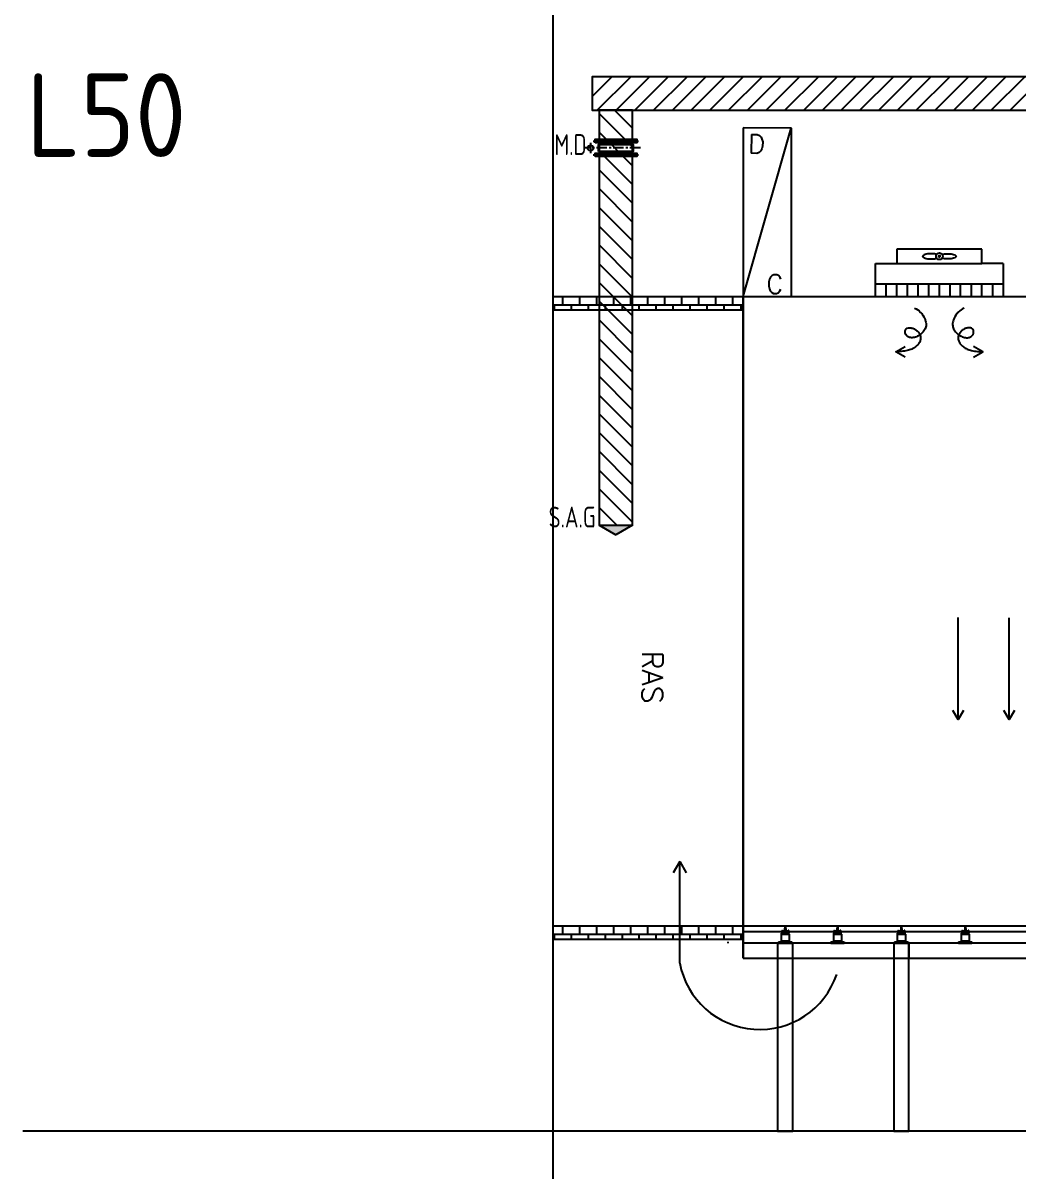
# Model space of a CAD drawing. Header units: millimetres. Extents: x 108 to 3316, y 96 to 2090.
# Drawn here: x 309.6 to 428.6, y 1534.3 to 1671.6 of the extents above; entities that cross this region are included whole.
import ezdxf
from ezdxf.enums import TextEntityAlignment as Align

# ---------------------------------------------------------------- set-up
doc = ezdxf.new("R2010")
doc.units = ezdxf.units.MM
doc.linetypes.add('CENTER', pattern=[2, 1.25, -0.25, 0.25, -0.25])
for name, color, linetype in [('A-DETL-01', 1, 'Continuous'), ('DETL-TXT', 4, 'Continuous'), ('M-CEQPM-MAU', 22, 'Continuous'), ('M-CMDUCT-LINE', 15, 'Continuous'), ('M-FM-LINE3', 3, 'Continuous'), ('M-HVAC-CMDUCT', 150, 'Continuous'), ('U-EX-TXT', 4, 'Continuous')]:
    doc.layers.add(name, color=color, linetype=linetype)
doc.styles.add('AA-TXT', font='isocp.shx', dxfattribs={"bigfont": 'chineset.shx'})
doc.styles.add('STDTEXT', font='simplex.shx', dxfattribs={"bigfont": 'china.shx'})

msp = doc.modelspace()

# ---------------------------------------------------------------- hatches: boundary and pattern name
at = {"layer": 'M-CEQPM-MAU'}
h = msp.add_hatch(dxfattribs=at)
h.set_pattern_fill('AR-B88', color=252, scale=0.01)
h.set_pattern_definition([(360, (-40214.021, -83106.637), (1e-15, 2.032), []), (90, (-40214.021, -83106.6369), (-1.016, 2.032), [2.032, -2.032])])
h.paths.add_polyline_path([(372.96, 1638.88), (395.72, 1638.88), (395.72, 1637.27), (372.96, 1637.27)])
h = msp.add_hatch(dxfattribs=at)
h.set_pattern_fill('AR-B88', color=252, scale=0.01)
h.set_pattern_definition([(360, (-40214.021, -83181.9314), (1e-15, 2.032), []), (90, (-40214.021, -83181.9314), (-1.016, 2.032), [2.032, -2.032])])
h.paths.add_polyline_path([(372.96, 1563.58), (395.72, 1563.58), (395.72, 1561.98), (372.96, 1561.98)])
at = {"layer": 'M-CMDUCT-LINE'}
h = msp.add_hatch(dxfattribs=at)
h.set_pattern_fill('ANSI31', color=256, scale=0.5, style=0)
h.set_pattern_definition([(45, (1261.0104, 1488.7578), (-1.122532, 1.122532), [])])
h.paths.add_polyline_path([(691.61, 1665.21), (377.68, 1665.21), (377.68, 1661.21), (691.61, 1661.21)])
h = msp.add_hatch(dxfattribs=at)
h.set_pattern_fill('ANSI31', color=256, scale=0.5, angle=-90, style=0)
h.set_pattern_definition([(315, (516.7133, 783.974), (1.122532, 1.122532), [])])
h.paths.add_polyline_path([(378.51, 1661.21), (378.51, 1611.56), (382.51, 1611.56), (382.51, 1661.21)])
at = {"layer": 'M-HVAC-CMDUCT'}
msp.add_hatch(color=256, dxfattribs=at).paths.add_polyline_path([(378.51, 1611.56), (382.51, 1611.56), (380.51, 1610.41)])

# ---------------------------------------------------------------- linework, layer by layer
at = {"color": 252}
for points in [[(395.72, 1638.88), (372.96, 1638.88)], [(395.72, 1637.27), (372.96, 1637.27)], [(395.72, 1563.58), (372.96, 1563.58)], [(395.72, 1561.98), (372.96, 1561.98)]]:
    msp.add_lwpolyline(points, dxfattribs=at)
at = {"layer": 'A-DETL-01', "color": 252, "linetype": 'Continuous'}
for p, q in [((372.96, 1676.41), (372.96, 1539.05)), ((395.72, 1638.88), (395.72, 1559.76)), ((372.96, 1539.05), (372.96, 1401.69))]:
    msp.add_line(p, q, dxfattribs=at)
at = {"layer": 'M-CEQPM-MAU', "color": 252}
msp.add_line((401.46, 1659.05), (401.46, 1638.88), dxfattribs=at)
at = {"layer": 'M-CEQPM-MAU', "color": 252, "ltscale": 0.1}
for p, q in [((414.11, 1644.58), (414.11, 1642.88)), ((424.31, 1644.58), (414.11, 1644.58)), ((424.31, 1642.88), (424.31, 1644.58)), ((411.56, 1642.88), (414.11, 1642.88)), ((411.56, 1638.88), (411.56, 1642.88)), ((414.11, 1642.88), (424.31, 1642.88)), ((426.86, 1642.88), (424.31, 1642.88)), ((426.86, 1642.88), (426.86, 1638.88)), ((426.86, 1640.38), (411.56, 1640.38)), ((412.84, 1638.88), (412.84, 1640.38)), ((414.11, 1638.88), (414.11, 1640.38)), ((415.39, 1638.88), (415.39, 1640.38)), ((416.66, 1638.88), (416.66, 1640.38)), ((417.94, 1638.88), (417.94, 1640.38)), ((419.21, 1638.88), (419.21, 1640.38)), ((420.49, 1638.88), (420.49, 1640.38)), ((421.76, 1638.88), (421.76, 1640.38)), ((423.04, 1638.88), (423.04, 1640.38)), ((424.31, 1638.88), (424.31, 1640.38)), ((425.59, 1638.88), (425.59, 1640.38)), ((519.08, 1638.88), (395.72, 1638.88)), ((395.72, 1559.76), (395.72, 1638.88)), ((426.86, 1638.88), (411.56, 1638.88)), ((415.6, 1563.58), (395.72, 1563.58)), ((400.76, 1563.65), (400.66, 1563.01)), ((400.76, 1563.65), (400.86, 1563.01)), ((407.01, 1563.65), (406.91, 1563.01)), ((407.01, 1563.65), (407.11, 1563.01)), ((414.66, 1563.65), (414.56, 1563.01)), ((414.66, 1563.65), (414.76, 1563.01)), ((521.3, 1563.58), (415.6, 1563.6)), ((422.31, 1563.65), (422.21, 1563.01)), ((422.31, 1563.65), (422.41, 1563.01)), ((395.72, 1562.95), (415.6, 1562.94)), ((400.28, 1562.62), (400.28, 1561.77)), ((400.28, 1562.62), (401.24, 1562.62)), ((400.32, 1562.62), (400.32, 1562.75)), ((400.32, 1562.75), (401.2, 1562.75)), ((400.35, 1563.08), (400.35, 1562.75)), ((400.35, 1563.08), (400.43, 1563.08)), ((400.43, 1563.08), (400.43, 1563.01)), ((400.43, 1563.01), (400.71, 1563.01)), ((400.71, 1563.08), (400.7, 1562.75)), ((400.71, 1563.08), (400.81, 1563.08)), ((400.81, 1563.08), (400.83, 1562.75)), ((400.81, 1563.01), (401.1, 1563.01)), ((401.1, 1563.08), (401.1, 1563.01)), ((401.18, 1563.08), (401.1, 1563.08)), ((401.18, 1563.08), (401.18, 1562.75)), ((401.2, 1562.62), (401.2, 1562.75)), ((401.24, 1562.62), (401.24, 1561.77)), ((406.53, 1562.62), (406.53, 1561.77)), ((406.53, 1562.62), (407.49, 1562.62)), ((406.57, 1562.62), (406.57, 1562.75)), ((406.57, 1562.75), (407.45, 1562.75)), ((406.6, 1563.08), (406.6, 1562.75)), ((406.6, 1563.08), (406.68, 1563.08)), ((406.68, 1563.08), (406.68, 1563.01)), ((406.68, 1563.01), (406.96, 1563.01)), ((406.96, 1563.08), (406.95, 1562.75)), ((406.96, 1563.08), (407.06, 1563.08)), ((407.06, 1563.08), (407.08, 1562.75)), ((407.06, 1563.01), (407.35, 1563.01)), ((407.35, 1563.08), (407.35, 1563.01)), ((407.43, 1563.08), (407.35, 1563.08)), ((407.43, 1563.08), (407.43, 1562.75)), ((407.45, 1562.62), (407.45, 1562.75)), ((407.49, 1562.62), (407.49, 1561.77)), ((414.18, 1562.62), (414.18, 1561.77)), ((414.18, 1562.62), (415.14, 1562.62)), ((414.22, 1562.62), (414.22, 1562.75)), ((414.22, 1562.75), (415.1, 1562.75)), ((414.25, 1563.08), (414.25, 1562.75)), ((414.25, 1563.08), (414.33, 1563.08)), ((414.33, 1563.08), (414.33, 1563.01)), ((414.33, 1563.01), (414.61, 1563.01)), ((414.61, 1563.08), (414.6, 1562.75)), ((414.61, 1563.08), (414.71, 1563.08)), ((414.71, 1563.08), (414.73, 1562.75)), ((414.71, 1563.01), (415, 1563.01)), ((415, 1563.08), (415, 1563.01)), ((415.08, 1563.08), (415, 1563.08)), ((415.08, 1563.08), (415.08, 1562.75)), ((415.1, 1562.62), (415.1, 1562.75)), ((415.14, 1562.62), (415.14, 1561.77)), ((415.6, 1562.96), (521.3, 1562.94)), ((421.83, 1562.62), (421.83, 1561.77)), ((421.83, 1562.62), (422.79, 1562.62)), ((421.87, 1562.62), (421.87, 1562.75)), ((421.87, 1562.75), (422.75, 1562.75)), ((421.9, 1563.08), (421.9, 1562.75)), ((421.9, 1563.08), (421.98, 1563.08)), ((421.98, 1563.08), (421.98, 1563.01)), ((421.98, 1563.01), (422.26, 1563.01)), ((422.26, 1563.08), (422.25, 1562.75)), ((422.26, 1563.08), (422.36, 1563.08)), ((422.36, 1563.08), (422.38, 1562.75)), ((422.36, 1563.01), (422.65, 1563.01)), ((422.65, 1563.08), (422.65, 1563.01)), ((422.73, 1563.08), (422.65, 1563.08)), ((422.73, 1563.08), (422.73, 1562.75)), ((422.75, 1562.62), (422.75, 1562.75)), ((422.79, 1562.62), (422.79, 1561.77)), ((393.91, 1561.69), (393.91, 1561.56)), ((399.96, 1561.69), (401.56, 1561.69)), ((399.96, 1561.69), (399.96, 1561.56)), ((399.96, 1561.56), (401.56, 1561.56)), ((401.24, 1561.77), (400.28, 1561.77)), ((400.33, 1561.77), (400.33, 1561.69)), ((401.19, 1561.77), (401.19, 1561.69)), ((401.56, 1561.69), (401.56, 1561.56)), ((406.21, 1561.69), (407.81, 1561.69)), ((406.21, 1561.69), (406.21, 1561.56)), ((406.21, 1561.56), (407.81, 1561.56)), ((407.49, 1561.77), (406.53, 1561.77)), ((406.58, 1561.77), (406.58, 1561.69)), ((407.44, 1561.77), (407.44, 1561.69)), ((407.81, 1561.69), (407.81, 1561.56)), ((413.86, 1561.69), (415.46, 1561.69)), ((413.86, 1561.69), (413.86, 1561.56)), ((413.86, 1561.56), (415.46, 1561.56)), ((415.14, 1561.77), (414.18, 1561.77)), ((414.23, 1561.77), (414.23, 1561.69)), ((415.09, 1561.77), (415.09, 1561.69)), ((415.46, 1561.69), (415.46, 1561.56)), ((421.51, 1561.69), (423.11, 1561.69)), ((421.51, 1561.69), (421.51, 1561.56)), ((421.51, 1561.56), (423.11, 1561.56)), ((422.79, 1561.77), (421.83, 1561.77)), ((421.88, 1561.77), (421.88, 1561.69)), ((422.74, 1561.77), (422.74, 1561.69)), ((423.11, 1561.69), (423.11, 1561.56))]:
    msp.add_line(p, q, dxfattribs=at)
at = {"layer": 'M-CEQPM-MAU', "color": 252}
msp.add_lwpolyline([(395.72, 1659.1), (395.72, 1638.93), (401.46, 1659.05)], close=True, dxfattribs=at)
at = {"layer": 'M-CEQPM-MAU', "color": 252, "ltscale": 0.1}
for points in [[(418.89, 1643.96, 0.03966), (418.62, 1644.02, 0.032614), (418.21, 1644.04, 0.032614), (417.8, 1644.02, 0.044087), (417.5, 1643.95, 0.086721), (417.26, 1643.82, 0.233651), (417.21, 1643.73, 0.233651), (417.26, 1643.63, 0.086721), (417.5, 1643.51, 0.044087), (417.8, 1643.44, 0.032614), (418.21, 1643.41, 0.032614), (418.62, 1643.44, 0.03966), (418.89, 1643.5)], [(419.54, 1643.96, -0.03966), (419.81, 1644.02, -0.032614), (420.21, 1644.04, -0.032614), (420.62, 1644.02, -0.044087), (420.92, 1643.95, -0.086721), (421.16, 1643.82, -0.233651), (421.21, 1643.73, -0.233651), (421.16, 1643.63, -0.086721), (420.92, 1643.51, -0.044087), (420.62, 1643.44, -0.032614), (420.21, 1643.41, -0.032614), (419.81, 1643.44, -0.03966), (419.54, 1643.5)]]:
    msp.add_lwpolyline(points, format="xyb", dxfattribs=at)
at = {"layer": 'M-CEQPM-MAU', "color": 252, "ltscale": 0.1, "const_width": 0.2}
msp.add_lwpolyline([(419.11, 1643.73, 1), (419.31, 1643.73, 1)], format="xyb", close=True, dxfattribs=at)
at = {"layer": 'M-CEQPM-MAU', "color": 252, "ltscale": 0.1}
for points in [[(395.72, 1559.76), (415.6, 1559.76), (415.6, 1561.56), (395.72, 1561.56)], [(415.6, 1559.76), (524.82, 1559.76), (524.82, 1561.56), (415.6, 1561.56)]]:
    msp.add_lwpolyline(points, dxfattribs=at)
for points in [[(401.66, 1539.05), (401.66, 1561.56), (399.86, 1561.56), (399.86, 1539.05)], [(415.56, 1539.05), (415.56, 1561.56), (413.76, 1561.56), (413.76, 1539.05)]]:
    msp.add_lwpolyline(points, close=True, dxfattribs=at)
msp.add_circle((419.21, 1643.73), 0.4, dxfattribs=at)
at = {"layer": 'M-FM-LINE3', "linetype": 'CENTER'}
for p, q in [((383.43, 1656.69), (376.84, 1656.69)), ((377.47, 1657.31), (377.47, 1656.06))]:
    msp.add_line(p, q, dxfattribs=at)
at = {"layer": 'M-FM-LINE3'}
for p, q in [((377.8, 1657.52), (383.22, 1657.52)), ((377.8, 1655.85), (383.22, 1655.85))]:
    msp.add_line(p, q, dxfattribs=at)
for points in [[(378.01, 1657.31), (378.01, 1657.73), (383.01, 1657.73), (383.01, 1657.31)], [(378.43, 1656.27), (378.43, 1657.1), (382.59, 1657.1), (382.59, 1656.27)], [(378.01, 1655.65), (378.01, 1656.06), (383.01, 1656.06), (383.01, 1655.65)]]:
    msp.add_lwpolyline(points, close=True, dxfattribs=at)
msp.add_circle((377.47, 1656.69), 0.333, dxfattribs=at)
at = {"layer": 'M-HVAC-CMDUCT'}
for p, q in [((378.51, 1611.56), (380.51, 1610.41)), ((378.51, 1611.56), (382.51, 1611.56)), ((382.51, 1611.56), (380.51, 1610.41))]:
    msp.add_line(p, q, dxfattribs=at)
at = {"layer": 'M-HVAC-CMDUCT', "color": 252}
for p, q in [((421.47, 1588.3), (421.47, 1600.53)), ((427.55, 1588.3), (427.55, 1600.46))]:
    msp.add_line(p, q, dxfattribs=at)
at = {"layer": 'M-HVAC-CMDUCT'}
for points in [[(691.61, 1665.21), (377.68, 1665.21), (377.68, 1661.21), (691.61, 1661.21)], [(378.51, 1661.21), (378.51, 1611.56), (382.51, 1611.56), (382.51, 1661.21)]]:
    msp.add_lwpolyline(points, close=True, dxfattribs=at)
at = {"layer": 'M-HVAC-CMDUCT', "color": 252, "ltscale": 0.1}
for points in [[(416.25, 1637.51, -0.140241), (416.93, 1637.06, -0.038232), (417.17, 1636.8), (417.24, 1636.7), (417.36, 1636.5), (417.46, 1636.31), (417.53, 1636.14), (417.57, 1635.98), (417.61, 1635.83), (417.63, 1635.68), (417.63, 1635.54), (417.62, 1635.41), (417.6, 1635.28), (417.56, 1635.16), (417.51, 1635.04), (417.45, 1634.92), (417.37, 1634.81), (417.29, 1634.69), (417.19, 1634.59), (417.09, 1634.48), (416.97, 1634.39), (416.86, 1634.3), (416.73, 1634.22), (416.61, 1634.16), (416.48, 1634.1), (416.35, 1634.06), (416.22, 1634.02), (416.09, 1634), (415.97, 1633.99), (415.86, 1633.99), (415.75, 1634), (415.65, 1634.02), (415.56, 1634.06), (415.49, 1634.1), (415.41, 1634.14, -0.282011), (415.12, 1634.72, -0.222152), (415.25, 1635.04, -0.123311), (415.51, 1635.15), (415.61, 1635.16), (415.71, 1635.16), (415.82, 1635.15), (415.92, 1635.14), (416.03, 1635.11), (416.13, 1635.08), (416.22, 1635.03), (416.32, 1634.98), (416.4, 1634.92), (416.49, 1634.86), (416.57, 1634.8), (416.64, 1634.73), (416.7, 1634.65), (416.76, 1634.58), (416.81, 1634.5), (416.86, 1634.42), (416.9, 1634.34), (416.93, 1634.25), (416.95, 1634.17), (416.96, 1634.07), (416.97, 1633.98), (416.96, 1633.89), (416.95, 1633.79), (416.93, 1633.69), (416.9, 1633.59), (416.86, 1633.49), (416.82, 1633.4), (416.76, 1633.3), (416.69, 1633.21), (416.62, 1633.13), (416.53, 1633.04), (416.44, 1632.96), (416.35, 1632.88), (416.24, 1632.81), (416.13, 1632.75), (416.02, 1632.68), (415.9, 1632.63), (415.78, 1632.58), (415.64, 1632.53), (415.51, 1632.49), (415.36, 1632.45), (415.2, 1632.42), (415.03, 1632.39), (414.84, 1632.37), (414.65, 1632.34), (414.44, 1632.33), (414.23, 1632.31), (414.02, 1632.3)], [(422.18, 1637.51, 0.140241), (421.5, 1637.06, 0.038232), (421.26, 1636.8), (421.19, 1636.7), (421.07, 1636.5), (420.97, 1636.31), (420.9, 1636.14), (420.86, 1635.98), (420.82, 1635.83), (420.8, 1635.68), (420.8, 1635.54), (420.81, 1635.41), (420.83, 1635.28), (420.87, 1635.16), (420.92, 1635.04), (420.98, 1634.92), (421.06, 1634.81), (421.14, 1634.69), (421.24, 1634.59), (421.34, 1634.48), (421.46, 1634.39), (421.57, 1634.3), (421.7, 1634.22), (421.82, 1634.16), (421.95, 1634.1), (422.08, 1634.06), (422.21, 1634.02), (422.34, 1634), (422.46, 1633.99), (422.57, 1633.99), (422.68, 1634), (422.78, 1634.02), (422.87, 1634.06), (422.94, 1634.1), (423.02, 1634.14, 0.282011), (423.31, 1634.72, 0.222152), (423.18, 1635.04, 0.123311), (422.92, 1635.15), (422.82, 1635.16), (422.72, 1635.16), (422.61, 1635.15), (422.51, 1635.14), (422.4, 1635.11), (422.3, 1635.08), (422.21, 1635.03), (422.11, 1634.98), (422.03, 1634.92), (421.94, 1634.86), (421.86, 1634.8), (421.79, 1634.73), (421.73, 1634.65), (421.67, 1634.58), (421.62, 1634.5), (421.57, 1634.42), (421.53, 1634.34), (421.5, 1634.25), (421.48, 1634.17), (421.47, 1634.07), (421.46, 1633.98), (421.47, 1633.89), (421.48, 1633.79), (421.5, 1633.69), (421.53, 1633.59), (421.57, 1633.49), (421.61, 1633.4), (421.67, 1633.3), (421.74, 1633.21), (421.81, 1633.13), (421.9, 1633.04), (421.99, 1632.96), (422.08, 1632.88), (422.19, 1632.81), (422.3, 1632.75), (422.41, 1632.68), (422.53, 1632.63), (422.65, 1632.58), (422.78, 1632.53), (422.92, 1632.49), (423.07, 1632.45), (423.23, 1632.42), (423.4, 1632.39), (423.59, 1632.37), (423.78, 1632.34), (423.99, 1632.33), (424.2, 1632.31), (424.41, 1632.3)]]:
    msp.add_lwpolyline(points, format="xyb", dxfattribs=at)
for points in [[(415.12, 1631.66), (414.02, 1632.3), (415.12, 1632.94)], [(423.31, 1631.66), (424.41, 1632.3), (423.31, 1632.94)]]:
    msp.add_lwpolyline(points, dxfattribs=at)
at = {"layer": 'M-HVAC-CMDUCT', "color": 252}
for points in [[(422.1, 1589.4), (421.47, 1588.3), (420.83, 1589.4)], [(428.19, 1589.4), (427.55, 1588.3), (426.91, 1589.4)], [(388.15, 1571.31), (387.37, 1569.95)], [(388.15, 1559.16), (388.15, 1571.31)], [(388.15, 1571.31), (388.93, 1569.95)], [(660.92, 1539.05), (309.55, 1539.05)]]:
    msp.add_lwpolyline(points, dxfattribs=at)
msp.add_arc((397.72, 1560.97), 9.75, 190.7191, 341.0261, dxfattribs=at)

# ---------------------------------------------------------------- texts
at = {"layer": 'DETL-TXT', "color": 2, "ltscale": 0.1, "style": 'AA-TXT'}
msp.add_text('L50', height=10, dxfattribs=at).set_placement((309.95, 1655.62))
at = {"layer": 'M-CEQPM-MAU', "color": 252, "style": 'STDTEXT'}
for s, p in [('D', (397.34, 1657.17)), ('C', (399.52, 1640.4))]:
    msp.add_text(s, height=2.25, rotation=359, dxfattribs=at).set_placement(p, align=Align.MIDDLE)
msp.add_text('RAS', height=2.5, rotation=270, dxfattribs=at).set_placement((384.88, 1596.52), align=Align.MIDDLE_LEFT)
at = {"layer": 'U-EX-TXT', "style": 'AA-TXT', "width": 0.8}
for s, p in [('M.D', (375.07, 1657.09)), ('S.A.G', (375.27, 1612.53))]:
    msp.add_text(s, height=2.5, dxfattribs=at).set_placement(p, align=Align.MIDDLE_CENTER)

doc.saveas('drawing.dxf')
